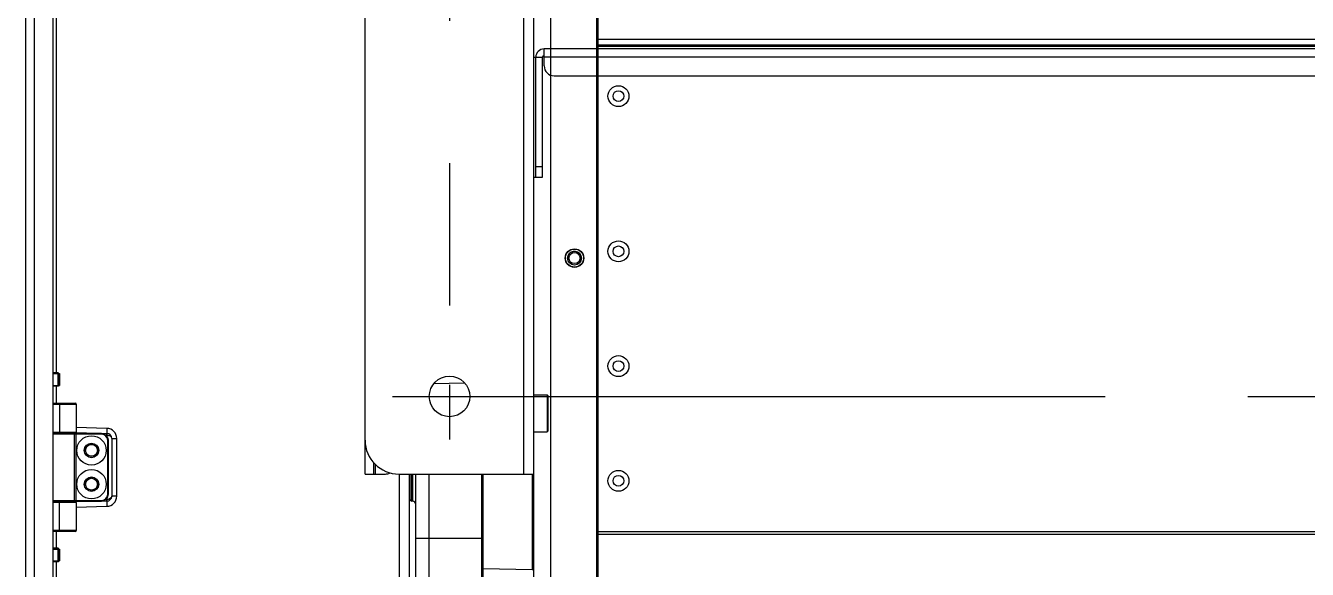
# Model space of a CAD drawing. Header units: millimetres. Extents: x 10297564 to 11610295, y -9287743 to -8409454.
# Drawn here: x 10520226 to 10527840, y -9099516 to -9096283 of the extents above; entities that cross this region are included whole.
import ezdxf

# ---------------------------------------------------------------- set-up
doc = ezdxf.new("R2010")
doc.units = ezdxf.units.MM
doc.header["$LTSCALE"] = 100
doc.linetypes.add('CENTER', pattern=[50.8, 31.75, -6.35, 6.35, -6.35])
doc.layers.add('-0', color=7, linetype='Continuous')

# ---------------------------------------------------------------- blocks, each defined once
blk = doc.blocks.new('인버터 외형도')
at = {"layer": '-0', "linetype": 'Continuous'}
for p, q in [((115857.1, 43688.3), (115857.1, 38556.6)), ((115864.7, 38556.6), (115864.7, 43733.5)), ((113351.5, 43658.2), (113351.5, 35908)), ((113434.3, 43658.2), (113434.3, 35908)), ((115654, 38556.6), (115654, 43643.2)), ((113313.9, 43620.6), (113313.9, 35945.6)), ((114826.3, 36931.3), (114826.3, 42168.4)), ((115533.6, 36931.3), (115533.6, 42168.4)), ((115578.7, 36931.3), (115578.7, 42168.4)), ((113449.3, 40265.7), (113449.3, 37382.8)), ((115864.7, 38871.2), (127467.4, 38871.2)), ((115864.7, 38871.2), (127467.4, 38871.2)), ((115864.7, 38845.6), (127467.4, 38845.6)), ((115864.7, 38845.6), (127467.4, 38845.6)), ((127467.4, 38838), (115864.7, 38838)), ((127467.4, 38838), (115864.7, 38838)), ((115578.7, 38789.9), (115616.4, 38789.9)), ((115586.3, 38255.7), (115586.3, 38789.9)), ((115616.4, 38255.7), (115616.4, 38789.9)), ((115623.9, 38752.3), (115623.9, 38827.5)), ((127542.7, 38827.5), (115623.9, 38827.5)), ((127542.7, 38789.9), (115623.9, 38789.9)), ((115669, 38707.1), (127497.5, 38707.1)), ((115654, 35003.6), (115654, 38556.6)), ((115857.1, 38556.6), (115857.1, 34958.4)), ((115864.7, 34914.8), (115864.7, 38556.6)), ((115616.4, 38300.8), (115586.3, 38300.8)), ((115578.7, 38255.7), (115616.4, 38255.7)), ((113458.3, 37382.8), (113434.3, 37382.8)), ((113434.3, 37379.1), (113464.4, 37379.1)), ((113458.3, 37322.6), (113458.3, 37382.8)), ((113464.4, 37376.8), (113458.3, 37382.8)), ((113464.4, 37379.1), (113464.4, 37326.4)), ((113464.4, 37328.6), (113464.4, 37376.8)), ((113434.3, 37326.4), (113464.4, 37326.4)), ((113458.3, 37322.6), (113434.3, 37322.6)), ((113449.3, 37322.6), (113449.3, 37247.4)), ((113464.4, 37328.6), (113458.3, 37322.6)), ((115271.2, 37336), (115131.6, 37333)), ((113434.3, 37247.4), (113535.1, 37247.4)), ((113434.3, 37242.9), (113539.6, 37242.9)), ((113464.4, 37247.4), (113464.4, 37114.2)), ((113539.6, 37242.9), (113539.6, 37118.7)), ((115578.7, 37285), (115637.1, 37285)), ((115637.1, 37285), (115637.1, 37119.5)), ((115640.1, 37282), (115637.1, 37285)), ((115640.1, 37282), (115640.1, 37122.5)), ((113434.3, 37118.7), (113539.6, 37118.7)), ((113675.6, 37135.1), (113539.6, 37138.6)), ((115578.7, 37119.5), (115637.1, 37119.5)), ((115640.1, 37122.5), (115637.1, 37119.5)), ((113434.3, 37114.2), (113535.1, 37114.2)), ((113652.5, 37111.9), (113434.3, 37111.9)), ((113652.5, 37108.9), (113434.3, 37108.9)), ((113494.5, 37114.2), (113494.5, 37111.9)), ((113532.1, 36814), (113532.1, 37108.9)), ((113539.5, 37116.1), (113676.4, 37112.5)), ((113539.6, 36811), (113539.6, 37111.9)), ((113652.5, 37111.9), (113652.5, 37108.9)), ((113671.4, 37105.1), (113674.5, 37105)), ((113674.5, 37105), (113674.5, 37102.3)), ((113674.5, 37105), (113675.6, 37105)), ((113679.6, 36841), (113679.6, 37081.8)), ((113679.6, 37081.8), (113682.6, 37081.8)), ((113682.6, 36841), (113682.6, 37081.8)), ((113697.6, 37089.9), (113697.6, 36832.9)), ((113697.6, 37089.9), (113719.6, 37089.9)), ((113719.6, 36832.9), (113719.6, 37089.9)), ((114863.9, 36982.4), (114863.9, 36931.3)), ((114871.4, 36974.9), (114871.4, 36931.3)), ((114826.3, 36931.3), (114916.6, 36931.3)), ((114976.8, 36931.3), (115578.7, 36931.3)), ((114978, 36931.3), (114978, 36207.8)), ((115021.9, 36931.3), (115021.9, 36048.1)), ((115026.4, 36818.3), (115026.4, 36931.3)), ((115026.4, 36818.3), (115026.4, 36931.3)), ((115033.8, 36810.8), (115033.8, 36931.3)), ((115033.8, 36810.8), (115033.8, 36931.3)), ((115037.4, 36931.3), (115037.4, 36810.7)), ((115037.4, 36931.3), (115037.4, 36810.7)), ((115052, 34965.4), (115052, 36931.3)), ((115111, 35115.2), (115111, 36931.3)), ((115345.3, 36931.3), (115345.3, 35112.6)), ((115353, 34791.6), (115353, 36931.3)), ((115571.3, 36931.3), (115571.3, 36506.2)), ((115578.7, 34719.1), (115578.7, 36931.3)), ((113682.6, 36841), (113679.6, 36841)), ((113719.6, 36832.9), (113697.6, 36832.9)), ((113434.3, 36814), (113652.5, 36814)), ((113434.3, 36811), (113652.5, 36811)), ((113535.1, 36808.7), (113434.3, 36808.7)), ((113539.6, 36804.2), (113434.3, 36804.2)), ((113464.4, 36675.5), (113464.4, 36808.7)), ((113494.5, 36811), (113494.5, 36808.7)), ((113675.6, 36810.4), (113539.5, 36806.8)), ((113539.6, 36804.2), (113539.6, 36680)), ((113539.6, 36784.2), (113675.6, 36787.8)), ((113652.5, 36814), (113652.5, 36811)), ((113674.5, 36817.9), (113671.4, 36817.8)), ((113674.5, 36820.6), (113674.5, 36817.9)), ((113675.6, 36817.9), (113674.5, 36817.9)), ((115037.4, 36810.7), (115033.8, 36810.8)), ((115037.4, 36810.7), (115033.8, 36810.8)), ((113539.6, 36680), (113434.3, 36680)), ((113535.1, 36675.5), (113434.3, 36675.5)), ((113449.3, 36675.5), (113449.3, 36600.3)), ((115864.7, 36675.4), (127016, 36675.4)), ((115864.7, 36662.7), (127016, 36662.7)), ((115052, 36645.4), (115353, 36645.4)), ((115052, 36645.4), (115353, 36645.4)), ((113458.3, 36600.3), (113434.3, 36600.3)), ((113434.3, 36596.5), (113464.4, 36596.5)), ((113458.3, 36540.1), (113458.3, 36600.3)), ((113464.4, 36594.2), (113458.3, 36600.3)), ((113464.4, 36596.5), (113464.4, 36543.8)), ((113464.4, 36546.1), (113464.4, 36594.2)), ((113434.3, 36543.8), (113464.4, 36543.8)), ((113458.3, 36540.1), (113434.3, 36540.1)), ((113449.3, 36540.1), (113449.3, 36441.2)), ((113464.4, 36546.1), (113458.3, 36540.1)), ((115353, 36510), (115571.3, 36506.2)), ((115571.3, 36506.2), (115578.7, 36506.2))]:
    blk.add_line(p, q, dxfattribs=at)
at = {"layer": '-0', "linetype": 'CENTER'}
for p, q in [((115202.5, 42127.5), (115202.5, 37329.6)), ((115202.5, 37329.6), (115202.5, 37085.6)), ((114948.8, 37277.5), (128139.7, 37277.5))]:
    blk.add_line(p, q, dxfattribs=at)
at = {"layer": '-0', "linetype": 'Continuous'}
for centre, radius in [((115955, 38616.8), 46.7), ((115955, 38616.8), 46.7), ((115955, 38616.8), 24.1), ((115955, 38616.8), 24.1), ((115759.3, 37894.5), 41.4), ((115759.3, 37894.5), 40.7), ((115759.3, 37894.5), 40.5), ((115759.3, 37894.5), 30.9), ((115759.3, 37894.5), 24.8), ((115955, 37924.6), 46.7), ((115955, 37924.6), 24.1), ((115955, 37412.9), 46.7), ((115955, 37412.9), 24.1), ((115202.5, 37277.5), 90.3), ((113607.3, 37036.7), 65.5), ((113607.3, 37036.7), 32.4), ((113607.3, 37036.7), 26.3), ((113607.3, 36886.2), 65.5), ((115955, 36901.2), 46.7), ((113607.3, 36886.2), 32.4), ((113607.3, 36886.2), 26.3), ((115955, 36901.2), 24.1)]:
    blk.add_circle(centre, radius, dxfattribs=at)
for centre, radius, start, end in [((115623.9, 38789.9), 37.6, 90, 180), ((115623.9, 38789.9), 7.52, 90, 180), ((115669, 38752.3), 45.1, 180, 270), ((115759.3, 37894.5), 30.1, 255, 195), ((113535.1, 37242.9), 4.51, 0, 90), ((113535.1, 37118.7), 4.51, 270, 0), ((113674.4, 37089.9), 45.2, 0.008, 88.492), ((113529.1, 37108.9), 3.01, 0, 90), ((113607.3, 37036.7), 30.1, 270, 194.9114), ((113652.5, 37081.8), 30.1, 0, 90), ((113652.5, 37081.8), 27.1, 0, 90), ((113783.8, 37106), 109.2, 178.5379, 179.7122), ((113675, 37089.9), 22.6, 0, 88.5), ((114976.8, 37081.8), 150.5, 180, 270), ((113607.3, 37036.8), 30.2, 254.8499, 269.9726), ((113607.3, 36886.2), 30.1, 270, 194.9114), ((114916.6, 36976.5), 45.1, 270, 297.8129), ((113607.3, 36886.3), 30.2, 254.8499, 269.9726), ((113652.5, 36841), 30.1, 270, 0), ((113652.5, 36841), 27.1, 270, 0), ((113674.4, 36832.9), 45.2, 271.508, 359.992), ((113675, 36832.9), 22.6, 271.5, 0), ((113529.1, 36814), 3.01, 270, 0), ((113535.1, 36804.2), 4.51, 0, 90), ((115034, 36818.3), 7.52, 180, 268.5), ((115034, 36818.3), 7.52, 180, 268.5), ((115037, 36795.6), 15, 0, 88.5), ((115037, 36795.6), 15, 0, 88.5), ((113535.1, 36680), 4.51, 270, 0)]:
    blk.add_arc(centre, radius, start, end, dxfattribs=at)
for points, knots in [([(113675.6, 37135.1), (113675.5, 37129.8), (113674.6, 37121.8), (113676, 37116), (113675.1, 37112.5), (113675.6, 37112.5)], [0, 0, 0, 0, 0.706579, 0.923303, 1, 1, 1, 1]), ([(113674.8, 37112.5), (113674.5, 37112.5), (113675, 37110.5), (113674.6, 37109.7), (113674.6, 37108.8)], [0, 0, 0, 0, 0.251327, 1, 1, 1, 1]), ([(113675.6, 37112.5), (113676.1, 37112.5), (113675.1, 37109.3), (113675.7, 37108), (113675.6, 37106.5)], [0, 0, 0, 0, 0.25063, 1, 1, 1, 1]), ([(113683.7, 37103.8), (113685.8, 37103.3), (113692.1, 37100.9), (113697.6, 37094.6), (113697.6, 37089.9)], [0, 0, 0, 0, 0.319904, 1, 1, 1, 1]), ([(113697.6, 36832.9), (113697.6, 36831.1), (113694.8, 36821.6), (113683.2, 36818), (113675.6, 36817.9)], [0, 0, 0, 0, 0.192559, 1, 1, 1, 1]), ([(113674.5, 36817.9), (113674.5, 36816.2), (113674.5, 36815.1), (113674.7, 36810.7), (113674.8, 36812), (113674.8, 36812.3)], [0, 0, 0, 0, 0.698478, 0.878011, 1, 1, 1, 1]), ([(113675.6, 36810.4), (113675.1, 36810.4), (113676, 36806.8), (113675.4, 36805.4), (113675.4, 36803.8)], [0, 0, 0, 0, 0.261389, 1, 1, 1, 1]), ([(113675.6, 36817.9), (113675.7, 36816.2), (113675.7, 36815.1), (113675.8, 36810.8), (113675.6, 36812), (113675.6, 36812.3)], [0, 0, 0, 0, 0.698499, 0.877926, 1, 1, 1, 1])]:
    blk.add_open_spline(points, degree=3, knots=knots, dxfattribs=at)
for points in [[(113675.6, 37105), (113678.3, 37104.9), (113681.1, 37104.6), (113683.7, 37103.8)], [(113675.4, 36803.8), (113675.4, 36798.4), (113675.5, 36793.1), (113675.6, 36787.8)]]:
    blk.add_open_spline(points, degree=3, dxfattribs=at)

msp = doc.modelspace()

# ---------------------------------------------------------------- block references
at = {"xscale": 1.333333333333333, "yscale": 1.333333333333333, "zscale": 1.333333333333333}
msp.add_blockref('인버터 외형도', (10369140.6, -9148191), dxfattribs=at)

doc.saveas('drawing.dxf')
